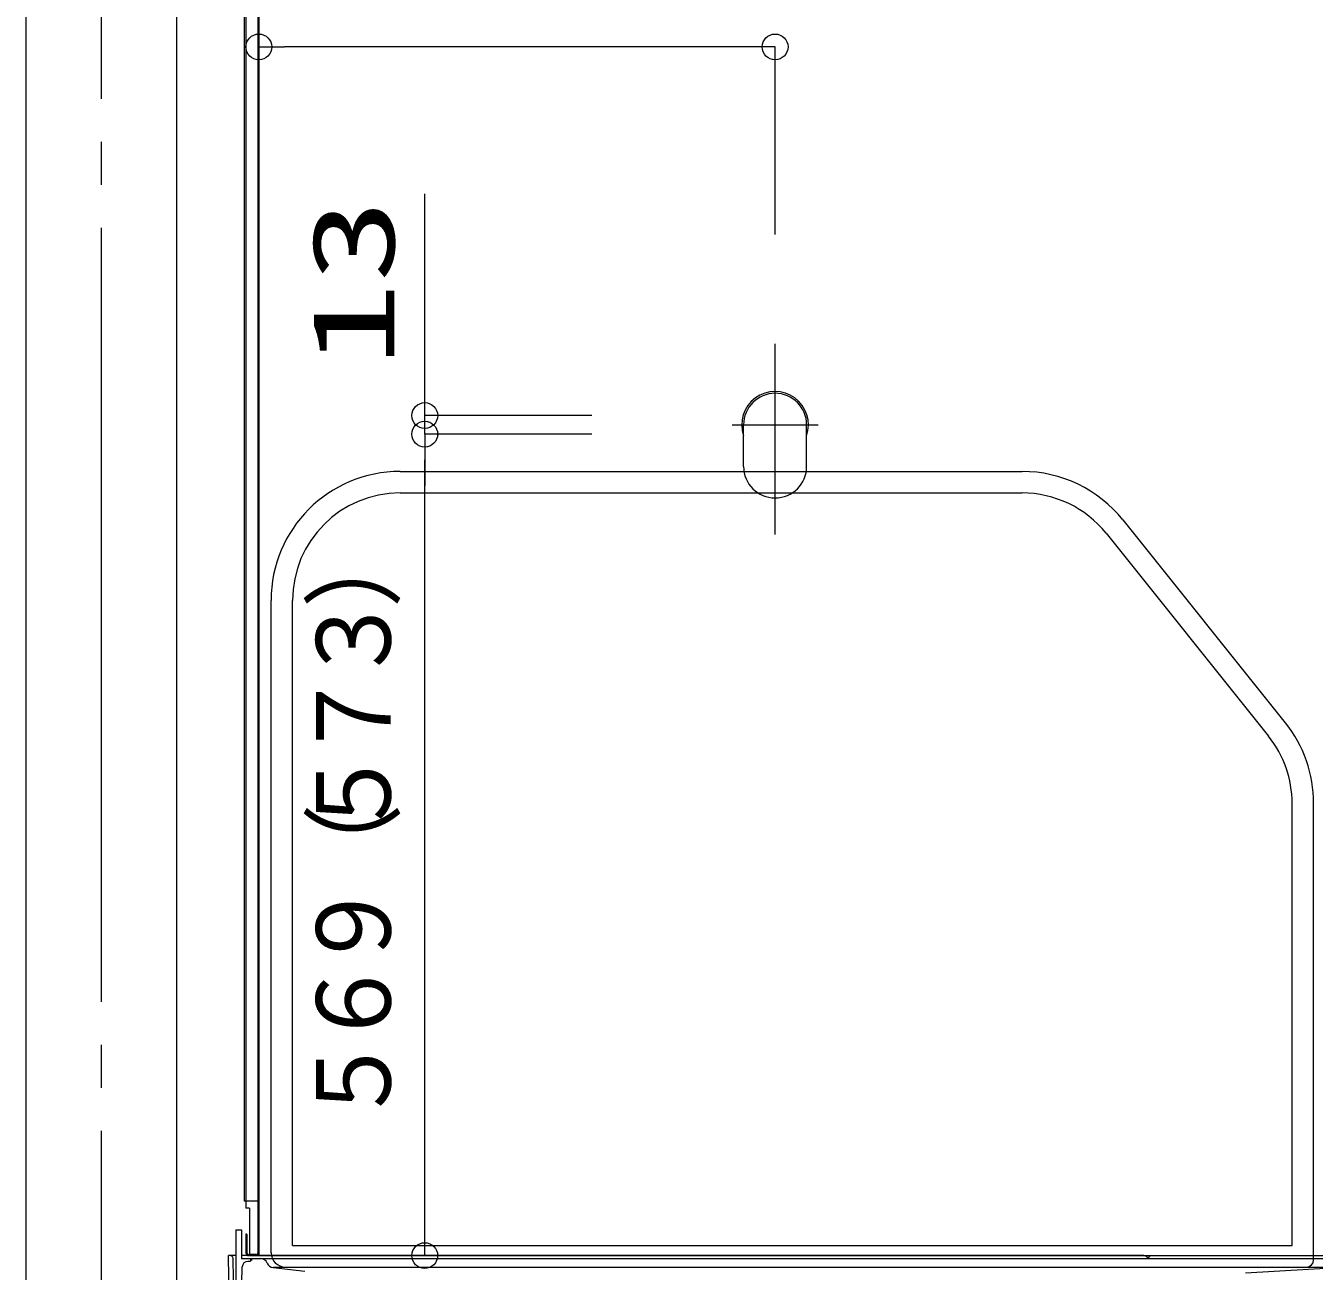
# Model space of a CAD drawing. Units: millimetres on the paper. Extents: x -305 to 305, y -152 to 152.
# Drawn here: x -253.18 to -223.23, y -76.28 to -47.32 of the extents above; entities that cross this region are included whole.
import ezdxf
from ezdxf.enums import TextEntityAlignment as Align

# ---------------------------------------------------------------- set-up
doc = ezdxf.new("R2010")
doc.units = ezdxf.units.MM
doc.linetypes.add('LONG_CHAIN', pattern=[21, 18, -1, 1, -1])
doc.layers.add('0-0_0', color=7, linetype='Continuous', lineweight=9)
doc.layers.add('0-1_VIEW0001', color=7, linetype='Continuous', lineweight=9)
doc.styles.add('ＭＳ ゴシック', font='')
doc.styles.get('ＭＳ ゴシック').set_extended_font_data('MS Gothic')

# ---------------------------------------------------------------- blocks, each defined once
blk = doc.blocks.new('_ORIGIN')
at = {"layer": '0-0_0'}
blk.add_line((0, 0), (-1, 0), dxfattribs=at)
blk.add_circle((0, 0), 0.5, dxfattribs=at)

msp = doc.modelspace()

# ---------------------------------------------------------------- linework, layer by layer
at = {"layer": '0-0_0'}
for p, q in [((-243.901, -55.785), (-243.901, -55.185)), ((-243.901, -56.818), (-243.901, -56.385)), ((-240.015, -56.818), (-243.901, -56.818)), ((-243.901, -57.418), (-243.901, -58.018))]:
    msp.add_line(p, q, dxfattribs=at)
msp.add_lwpolyline([(-240.015, -56.385), (-243.901, -56.385), (-243.901, -51.232)], dxfattribs=at)
at = {"layer": '0-1_VIEW0001'}
for p, q in [((-253.175, -10.018), (-253.175, -95.518)), ((-249.675, -10.018), (-249.675, -95.518)), ((-248.098, -24.151), (-248.098, -74.651)), ((-248.058, -24.151), (-248.058, -74.818)), ((-247.781, -24.101), (-247.781, -75.851)), ((-247.758, -24.101), (-247.758, -75.918)), ((-247.758, -52.649), (-247.758, -47.813)), ((-236.358, -47.813), (-247.158, -47.813)), ((-235.758, -52.178), (-235.758, -47.813)), ((-243.902, -75.318), (-243.902, -57.418)), ((-244.475, -57.685), (-230.017, -57.685)), ((-244.475, -58.185), (-230.017, -58.185)), ((-227.674, -58.811), (-223.899, -63.53)), ((-228.064, -59.123), (-224.289, -63.842)), ((-247.475, -75.851), (-247.475, -60.685)), ((-246.975, -75.685), (-246.975, -60.685)), ((-223.741, -75.685), (-223.741, -65.404)), ((-223.241, -76.018), (-223.241, -65.404)), ((-248.058, -74.651), (-248.098, -74.651)), ((-247.781, -74.651), (-248.058, -74.651)), ((-247.975, -74.818), (-248.058, -74.818)), ((-247.975, -74.818), (-247.975, -75.918)), ((-248.291, -75.318), (-248.291, -78.018)), ((-248.291, -75.318), (-248.158, -75.318)), ((-248.158, -75.318), (-248.158, -75.985)), ((-248.035, -75.418), (-248.035, -75.851)), ((-246.975, -75.685), (-223.741, -75.685)), ((-248.426, -78.147), (-248.465, -75.918)), ((-248.291, -75.918), (-248.465, -75.918)), ((-248.319, -78.145), (-248.357, -75.983)), ((-227.19, -75.918), (-248.158, -75.918)), ((-248.011, -76.051), (-247.955, -76.051)), ((-247.975, -75.895), (-247.991, -75.895)), ((-247.825, -75.918), (-247.991, -75.918)), ((-247.825, -75.895), (-247.975, -75.895)), ((-247.975, -75.918), (-221.091, -75.918)), ((-247.955, -75.985), (-247.719, -75.985)), ((-247.925, -76.018), (-247.915, -76.018)), ((-247.719, -75.985), (-221.202, -75.985)), ((-240.298, -75.918), (-243.903, -75.918)), ((-248.191, -77.985), (-248.144, -76.181)), ((-247.427, -76.197), (-246.691, -76.282)), ((-247.414, -76.185), (-221.413, -76.185)), ((-247.141, -76.185), (-223.408, -76.185)), ((-224.825, -76.317), (-222.513, -76.185))]:
    msp.add_line(p, q, dxfattribs=at)
at = {"layer": '0-1_VIEW0001', "linetype": 'LONG_CHAIN'}
msp.add_line((-251.425, -10.018), (-251.425, -105.851), dxfattribs=at)
at = {"layer": '0-1_VIEW0001', "color": 2, "linetype": 'LONG_CHAIN'}
for p, q in [((-235.758, -59.151), (-235.758, -54.718)), ((-236.758, -56.601), (-234.758, -56.601))]:
    msp.add_line(p, q, dxfattribs=at)
at = {"layer": '0-1_VIEW0001', "color": 2}
for p, q in [((-236.491, -57.568), (-236.491, -56.601)), ((-235.025, -57.568), (-235.025, -56.601))]:
    msp.add_line(p, q, dxfattribs=at)
at = {"layer": '0-1_VIEW0001'}
for points in [[(-248.035, -75.418), (-248.058, -75.418), (-248.058, -75.851)], [(-248.158, -75.985), (-247.955, -75.985), (-247.955, -76.051)]]:
    msp.add_lwpolyline(points, dxfattribs=at)
at = {"layer": '0-1_VIEW0001', "color": 2}
for centre, radius, start, end in [((-235.758, -56.601), 0.775, 341.1268, 198.8732), ((-235.758, -56.601), 0.733, 360, 180), ((-235.758, -57.568), 0.733, 180, 0)]:
    msp.add_arc(centre, radius, start, end, dxfattribs=at)
at = {"layer": '0-1_VIEW0001'}
for centre, radius, start, end in [((-244.475, -60.685), 3, 90, 180), ((-230.017, -60.685), 3, 38.6598, 90), ((-244.475, -60.685), 2.5, 90, 180), ((-230.017, -60.685), 2.5, 38.6598, 90), ((-226.241, -65.404), 3, 0, 38.6598), ((-226.241, -65.404), 2.5, 0, 38.6598), ((-248.423, -75.985), 0.0667, 1, 90), ((-248.011, -76.185), 0.133, 90, 178.5), ((-247.991, -75.851), 0.0667, 180, 270), ((-247.991, -75.851), 0.0433, 180, 270), ((-247.825, -75.851), 0.0667, 270, 360), ((-247.825, -75.851), 0.0433, 270, 0), ((-247.825, -75.851), 0.0667, 270, 0), ((-247.719, -76.151), 0.167, 21.0063, 89.8357), ((-247.141, -75.851), 0.333, 180, 270), ((-227.19, -76.018), 0.1, 19.4712, 90), ((-226.99, -76.011), 0.1, 111.0756, 164.5485), ((-223.408, -76.018), 0.167, 270, 0), ((-247.408, -76.032), 0.167, 201.0063, 263.4269)]:
    msp.add_arc(centre, radius, start, end, dxfattribs=at)

# ---------------------------------------------------------------- block references
at = {"layer": '0-0_0', "xscale": 0.6, "yscale": 0.6}
for p, rotation in [((-243.901, -56.385), 270), ((-243.901, -56.818), 90)]:
    msp.add_blockref('_ORIGIN', p, dxfattribs=dict(at, rotation=rotation))
at = {"layer": '0-1_VIEW0001', "xscale": 0.6, "yscale": 0.6}
for p, rotation in [((-247.758, -47.813), 180), ((-243.902, -56.818), 90), ((-243.902, -75.918), 270)]:
    msp.add_blockref('_ORIGIN', p, dxfattribs=dict(at, rotation=rotation))
msp.add_blockref('_ORIGIN', (-235.758, -47.813), dxfattribs=at)

# ---------------------------------------------------------------- texts
at = {"layer": '0-0_0', "style": 'ＭＳ ゴシック', "width": 1.5}
msp.add_text('13', height=1.921, rotation=90, dxfattribs=at).set_placement((-244.031, -55.256), align=Align.BOTTOM_LEFT)
at = {"layer": '0-1_VIEW0001', "style": 'ＭＳ ゴシック', "width": 0.9}
for s, p in [('）', (-244.176, -60.856)), ('３', (-244.176, -62.645)), ('７', (-244.176, -64.435)), ('５', (-244.176, -66.224)), ('（', (-244.176, -67.532)), ('９', (-244.176, -69.322)), ('６', (-244.176, -71.111)), ('５', (-244.176, -72.9))]:
    msp.add_text(s, height=1.73, rotation=90, dxfattribs=at).set_placement(p, align=Align.BOTTOM_LEFT)

doc.saveas('drawing.dxf')
